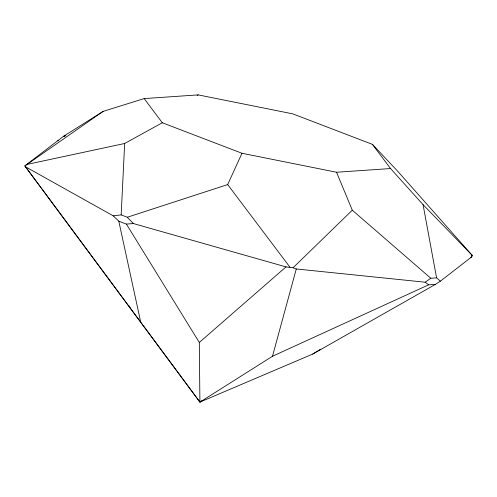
<?xml version="1.0" encoding="UTF-8"?>
<svg xmlns="http://www.w3.org/2000/svg" width="497" height="497" viewBox="0 0 497 497"><rect width="100%" height="100%" fill="white"/><g stroke="black" fill="none" stroke-linecap="round" stroke-linejoin="round"><path stroke-width="0.75" d="M435.422 284.371L428.656 284.831L425.146 282.209L296.28 268.964L293.05 267.759L286.011 266.901L133.376 223.557L127.313 217.245L121.162 214.89L124.672 143.49L162.302 122.765L241.983 153.275L336.531 172.242L390.561 168.551L423.065 204.665L472.15 255.296L471.839 256.744L440.392 281.165L435.422 284.371L312.656 354.1L199.912 402.11L24.85 165.905L63.461 136.34L103.096 111.396L144.167 98.58L198.204 94.89L292.752 113.856L372.427 144.366L398.016 171.583L472.15 255.296M103.096 111.396L24.869 165.93L199.912 402.11L272.493 356.25L296.28 268.964M127.313 217.245L227.682 184.58L241.983 153.275M293.05 267.759L352.298 210.206L336.531 172.242M202.298 400.507L199.912 402.11L199.309 342.452L286.011 266.901M425.146 282.209L430.793 278.239L436.577 277.848L440.392 281.165M312.656 354.1L320.739 349.155M470.597 257.502L471.839 256.744M197.16 95.368L198.204 94.89M272.493 356.25L428.656 284.831M63.461 136.34L65.79 135.762M27.149 164.383L124.672 143.49M25.515 166.787L113.266 215.86L121.162 214.89M113.266 215.86L118.789 221.171L126.387 224.079L133.376 223.557M471.355 255.048L472.088 255.216M57.814 140.303L58.472 140.8M352.298 210.206L430.793 278.239M63.74 136.321L64.212 136.737M227.682 184.58L289.9 267.125M372.427 144.366L390.561 168.551M144.167 98.58L162.302 122.765M126.387 224.079L199.309 342.452M129.183 305.872L130.04 307.935M118.789 221.171L140.713 322.124M423.065 204.665L436.577 277.848"/></g></svg>
